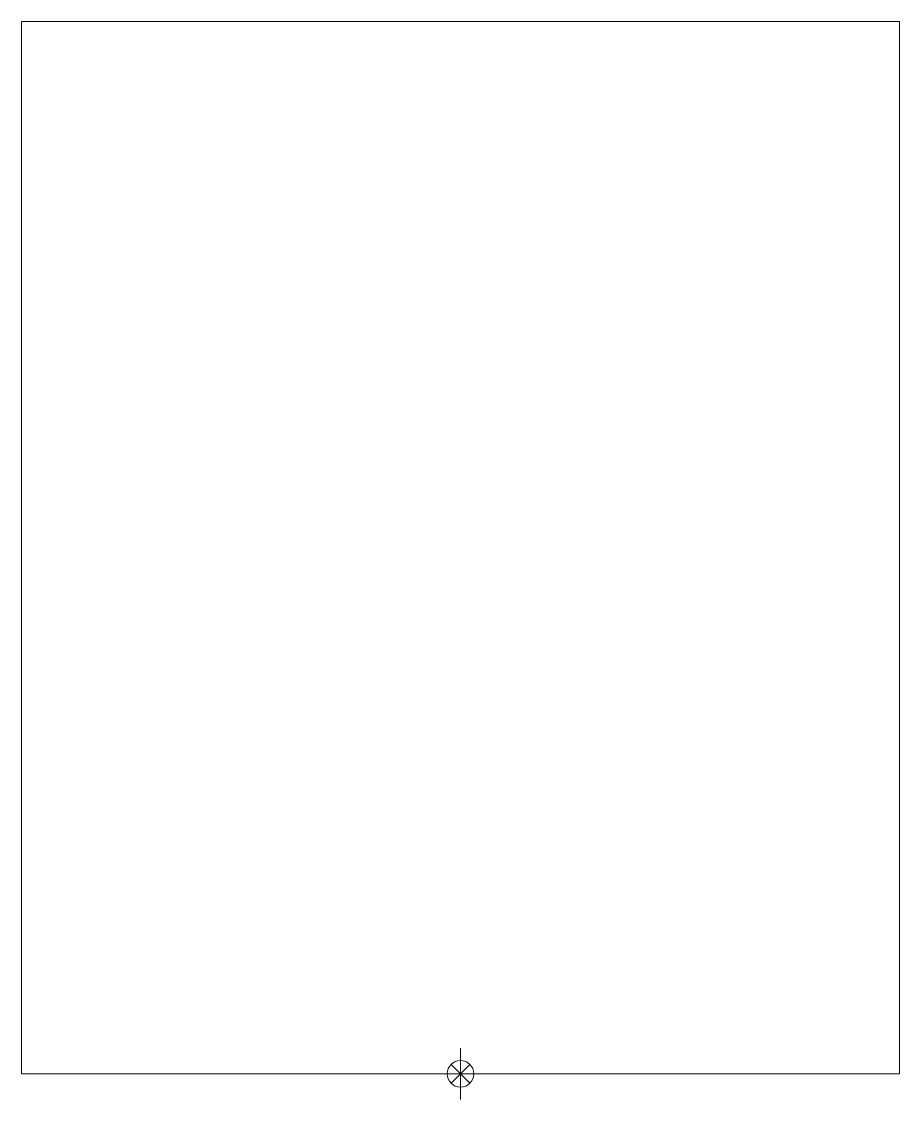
# Model space of a CAD drawing. Header units: millimetres. Extents: x -2565 to 2565, y -150 to 6150.
import ezdxf

# ---------------------------------------------------------------- set-up
doc = ezdxf.new("R2010")
doc.units = ezdxf.units.MM
doc.header["$LTSCALE"] = 0.5
doc.layers.add('G-Anno-Nplt', color=140, linetype='Continuous', lineweight=18, plot=False)

# ---------------------------------------------------------------- blocks, each defined once
blk = doc.blocks.new('Base Point')
at = {"color": 0, "linetype": 'ByBlock', "lineweight": -2}
for p, q in [((0, -5.91), (0, 5.91)), ((-5.91, 0), (5.91, 0)), ((-2.09, -2.09), (2.09, 2.09)), ((-2.09, 2.09), (2.09, -2.09))]:
    blk.add_line(p, q, dxfattribs=at)
blk.add_circle((0, 0), 3.06, dxfattribs=at)

msp = doc.modelspace()

# ---------------------------------------------------------------- linework, layer by layer
at = {"layer": 'G-Anno-Nplt'}
msp.add_lwpolyline([(-2565, 0), (2565, 0), (2565, 6150), (-2565, 6150)], close=True, dxfattribs=at)

# ---------------------------------------------------------------- block references
at = {"layer": 'G-Anno-Nplt', "color": 6, "xscale": 25.4, "yscale": 25.4, "zscale": 25.4}
msp.add_blockref('Base Point', (0, 0), dxfattribs=at)

doc.saveas('drawing.dxf')
